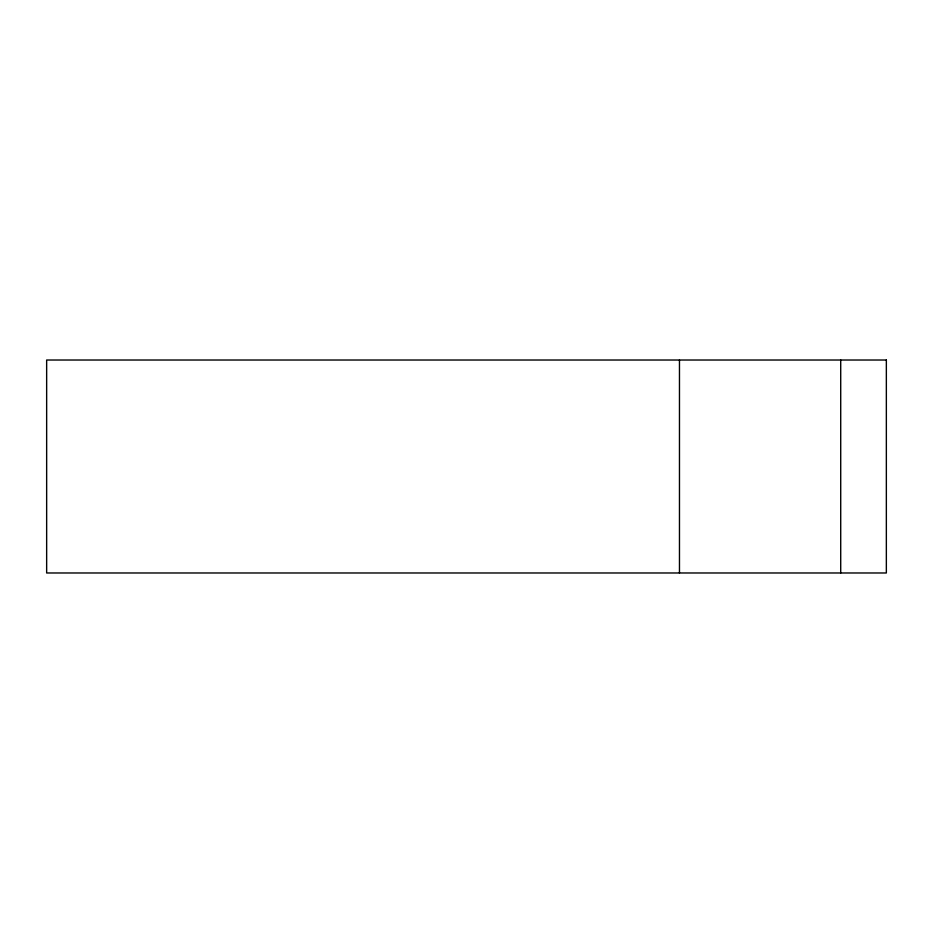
<?xml version="1.0" encoding="UTF-8"?>
<svg xmlns="http://www.w3.org/2000/svg" width="933" height="933" viewBox="0 0 933 933"><rect width="100%" height="100%" fill="white"/><g stroke="black" fill="none" stroke-linecap="round" stroke-linejoin="round"><path stroke-width="1.4" d="M840.715 360.021L840.715 572.979M679.469 360.021L679.469 572.979M886.35 360.021L46.65 360.021L46.65 572.979L886.35 572.979L886.35 360.021"/></g></svg>
